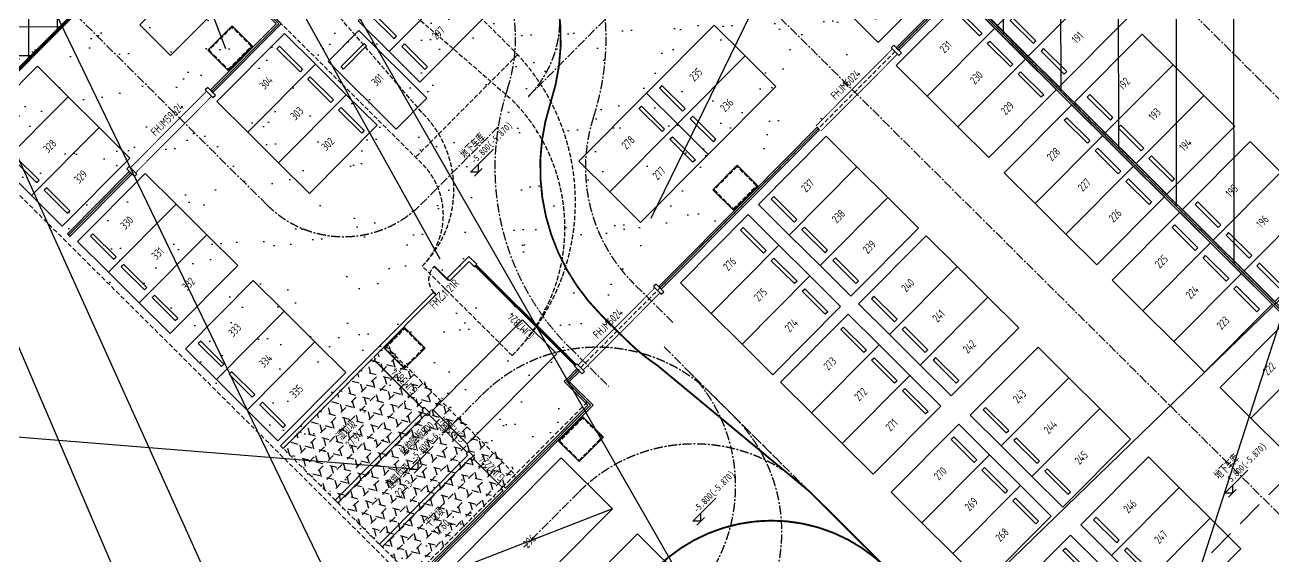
# Model space of a CAD drawing. Extents: x 517381295 to 519272522, y 3499086963 to 3500603577.
# Drawn here: x 518811486 to 518880380, y 3499920838 to 3499950155 of the extents above; entities that cross this region are included whole.
import ezdxf
from ezdxf.enums import TextEntityAlignment as Align

# ---------------------------------------------------------------- set-up
doc = ezdxf.new("R2010")
doc.units = 0
doc.header["$LTSCALE"] = 1000
doc.header["$MEASUREMENT"] = 0
for name, pattern in [('CENTERX2', [4, 2.5, -0.5, 0.5, -0.5]), ('DASH', [0.35, 0.25, -0.1]), ('DASHED', [0.75, 0.5, -0.25]), ('DOTE', [2.4200000000000004, 2, -0.2, 0.02, -0.2]), ('HIDDEN', [0.375, 0.25, -0.125])]:
    doc.linetypes.add(name, pattern=pattern)
doc.layers.get('0').update_dxf_attribs({"linetype": 'CONTINUOUS'})
for name, color, linetype in [('A-地下车道中线', 1, 'CONTINUOUS'), ('A_park 2', 251, 'CONTINUOUS'), ('AD-AREA-USNO', 13, 'CONTINUOUS'), ('AD-INDX', 43, 'CONTINUOUS'), ('AD-LEVL-HIGH', 61, 'CONTINUOUS'), ('AD-NAME-ROOM', 9, 'CONTINUOUS'), ('AD-NUMB', 205, 'CONTINUOUS'), ('AD-SIGN', 195, 'CONTINUOUS'), ('AE-ABOV', 154, 'HIDDEN'), ('AE-DOOR-INSD', 61, 'CONTINUOUS'), ('AE-ELEV-3', 252, 'CONTINUOUS'), ('AE-EQPM', 70, 'CONTINUOUS'), ('AE-FLOR', 151, 'CONTINUOUS'), ('AE-HOLE', 211, 'CONTINUOUS'), ('AE-WALL', 255, 'CONTINUOUS'), ('AE-WALL-HACH', 15, 'CONTINUOUS'), ('C-XREF-EXT', 7, 'CONTINUOUS'), ('天华车位编号', 7, 'CONTINUOUS'), ('防火卷帘', 33, 'CONTINUOUS')]:
    doc.layers.add(name, color=color, linetype=linetype)
doc.layers.add('修改圈注', color=2, linetype='CONTINUOUS', plot=False)
doc.styles.add('TH-STYLE1', font='STFANGSO.TTF', dxfattribs={"width": 0.699999988079071})
doc.styles.add('TH-STYLE3', font='tssdeng.shx', dxfattribs={"width": 0.699999988079071, "bigfont": 'tssdchn.shx'})
doc.linetypes.add('ZIGZAG', pattern='A,0.0001,-0.2,[131,ltypeshp.shx,S=0.2,R=0,X=-0.2,Y=0],-0.4,[131,ltypeshp.shx,S=0.2,R=180,X=0.2,Y=0],-0.2', length=0.8001)

# ---------------------------------------------------------------- blocks, each defined once
blk = doc.blocks.new('$DorLib2D$00000213')
at = {"color": 0, "linetype": 'DASH', "const_width": 0.02}
blk.add_lwpolyline([(0.5, 3.552713678800501e-15), (-0.5, 3.552713678800501e-15)], dxfattribs=at)
blk = doc.blocks.new('*U332')
blk.add_lwpolyline([(30, 30), (60, 30), (60.00000000000008, 1070), (30.00000000000007, 1070)], close=True)
for points in [[(30, 0), (30, 30), (0, 30), (0, -30), (60, -30), (60, 0), (30, 0)], [(1070, 0), (1070, 30), (1100, 30), (1100, -30), (1040, -30), (1040, 0), (1070, 0)]]:
    blk.add_lwpolyline(points)
at = {"linetype": 'HIDDEN'}
blk.add_arc((30, 30), 1040, 0, 90, dxfattribs=at)
blk = doc.blocks.new('fhfshgfdshdshhdshds')
at = {"layer": 'AE-WALL'}
for points in [[(108149.9999556541, 149999.9999995232), (108149.9999837875, 144900.0000035763), (115949.9999780655, 144900.0000076294), (115949.9999623299, 144700.0000195503), (108149.9999828339, 144700.0000033379), (108149.9999437332, 144700.0000054836), (108149.9999389648, 122100.0000452995), (99749.9999666214, 122100.000017643), (99749.99996852875, 118200.0000729561), (94399.83396530151, 118200.0000786781), (94399.83396434784, 118400.0000748634), (99549.99996471405, 118400.0000491142), (99549.99994659424, 151600.0000009537)], [(95149.99999713898, 101800.0000133514), (90199.99999332428, 101800.0000038147), (83199.99995422363, 101800.0000324249), (83199.99994850159, 101600.000041008), (90100.0000076294, 101600.0000042915), (90099.99993896484, 101475.000058651), (90299.99992847443, 101475.0000653267), (90300.00000476837, 101600.0000033379), (95149.99999713898, 101600.0000095367)], [(95149.99999713898, 101600.0000076294), (95149.99999713898, 101800.0000133514)], [(96249.99999761581, 101600.0000107288), (96249.99999713898, 101800.0000152588)], [(96249.99999761581, 101600.0000107288), (97749.99999046326, 101600.0000166893), (97749.99997520447, 101200.0000395775), (97949.99996852875, 101200.0000472069), (97949.99998188019, 101800.0000185966), (96249.99999713898, 101800.0000152588)]]:
    blk.add_lwpolyline(points, dxfattribs=at)
for points in [[(88049.83397769928, 118000.0000743866), (88049.83399295807, 118600.0000486374), (88249.83395433426, 118600.0001063347), (88249.83400344849, 118000.0000493526)], [(94399.83404827118, 118000.0000817776), (94399.83400821686, 118600.0000767708), (94199.83407497406, 118600.0001134872), (94199.83400583267, 118000.0000777245)], [(88049.83399534225, 118200.0000612736), (88049.83399581909, 118400.0000600815), (83199.99993610382, 118400.0000796318), (83199.99994182587, 118200.0000743866)], [(83199.99992656708, 97350.00004506111), (90099.99998092651, 97350.00002169609), (90099.99999141693, 97225.00002002716), (90299.99999952316, 97225.00000524521), (90299.99998474121, 97450.00002026558), (90299.99996709824, 97675.00004005432), (90099.99998044968, 97675.00000476837), (90099.99997138977, 97550.00002193451), (83199.99990415573, 97550.00004172325)], [(90099.99996471405, 93725.00003767014), (90299.99998140335, 93725.00002813339), (90299.99994754791, 94000.00005817413), (90299.99998188019, 94225.00002145767), (90099.99997520447, 94225.00002479553), (90099.99996185303, 94100.00004601479), (83199.99994945526, 94100.00000810623), (83199.99990940094, 93900.00004935265), (90099.99994850159, 93900.00006055832)], [(96749.99999523163, 91350.00000095367), (90299.99998092651, 91350.00003147125), (90299.99996852875, 91525.00003910065), (90099.99998569489, 91525.00003242493), (90099.9999332428, 91350.00007009506), (83199.99996805191, 91350.00000715256), (83199.9999704361, 91150.00000286102), (90199.9999756813, 91150.00004386902), (96950.00000810623, 91150.0000269413), (96949.99997234344, 93000.00002241135), (97750.00000524521, 93000.00000429153), (97749.99998760223, 93200.00000286102), (97750.00000286102, 93200.0000038147), (96949.99997901917, 93200.00001955032), (96949.9999704361, 93200.00000047684), (96749.99996709824, 93200.00000572205), (96749.99998378754, 93100.0000257492)], [(97950.00001144409, 92800.0000038147), (97949.99998760223, 93400.00001907349), (97749.99998760223, 93400.0000038147), (97749.99998426437, 92800.00001192093)], [(104150.0000095367, 92800.0000064373), (104149.9999885559, 93400.00001502037), (103950.0000052452, 93400.00000691414), (103950.000005722, 92800.00000524521)], [(111049.9999799728, 93000.00000572205), (111049.9999799728, 93000.00000572205), (116549.9999475479, 93000.00000143051), (116549.9999256134, 93199.99999952316), (111249.9999809265, 93200.00000953674), (111249.9999856949, 93200.00001621246), (104149.9999876022, 93200.00001430511), (104149.9999828339, 93000.00001883507)], [(122749.9999585152, 92800.00000429153), (122749.9999580383, 93400.00000309944), (122549.9999408722, 93400.00001740456), (122549.999961853, 92800.00000286102)], [(132549.9999752045, 51200.01354169846), (127849.999997139, 51200.01349496841), (127549.9999771118, 51200.01349782944), (127550.0000095367, 93200.00000166893), (122749.9999680519, 93200.00000238419), (122749.999961853, 93000.00000476837), (127350.0000061989, 93000.00000405312), (127349.9999818802, 51000.01350450516), (127749.9999713898, 51000.01350736618), (127750.0000162125, 45800.00001239777), (132750.0000171661, 45800.00001525879), (132750.0000081062, 49100.0000128746), (132550.0000143051, 49100.00001335144), (132549.9999818802, 46000.00003099442), (127950.0000200272, 46000.00001335144), (127950.0000119209, 51000.01348638535), (132550.0000190735, 51000.01347923279), (132550.0000143051, 50900.00001764297), (132750.0000252724, 50900.00001311302), (132749.9999084473, 51600.01351237297), (132549.9999761581, 51600.01351118088), (132549.9999799728, 51200.01353693008)]]:
    blk.add_lwpolyline(points, close=True, dxfattribs=at)
at = {"layer": 'AE-WALL-HACH', "linetype": 'ZIGZAG', "ltscale": 0.5}
for points in [[(94399.83396625519, 118300.0000743866), (99649.9999742508, 118300.0000700951), (99649.99994373322, 122200.0000290871), (108049.9999608994, 122200.0000236034), (108049.9999465942, 144800.0000054836), (115949.9999780655, 144800.0000088215)], [(88049.83398914337, 118300.000061512), (83200.00048494339, 118300.0000734329)], [(97750.00000953674, 93100.00000333786), (96849.999958992, 93100.00003004074), (96850.00016784668, 91250.00003123283), (83199.99996089935, 91250.00000429153)], [(116549.9999456406, 93100.00000190735), (104149.9999666214, 93100.0001385212)], [(132549.9999752045, 51100.01354312897), (127449.9999780655, 51100.01349878311), (127450.0000076294, 93100.0000026226), (122749.9999551773, 93100.00001478195)]]:
    blk.add_lwpolyline(points, dxfattribs=at)
at = {"layer": '防火卷帘', "linetype": 'DASH', "const_width": 49.99999999999997}
for points in [[(94199.83401584625, 118503.2927184105), (88249.83401632309, 118503.2927174568)], [(94199.83401489258, 118103.2927184105), (88249.8339805603, 118103.2927324772)], [(103949.999976635, 93303.29269504547), (97949.99996852875, 93303.29270219803)], [(122549.99995327, 93303.29268789291), (116549.9999542236, 93303.29268622398)], [(103949.9999904633, 92903.29268026352), (97949.99995613098, 92903.29271411896)], [(122549.9999494553, 92903.29268598557), (116549.9998722076, 92903.2927441597)]]:
    blk.add_lwpolyline(points, dxfattribs=at)
at = {"layer": 'AE-DOOR-INSD', "extrusion": (0, 0, -1), "zscale": -1, "rotation": 359.9999998270035}
blk.add_blockref('*U332', (-96249.99999523163, 101700.0000023842), dxfattribs=at)
at = {"layer": 'AE-DOOR-INSD', "rotation": 90}
for p, xscale, yscale, zscale in [((90200.00002622604, 99575.00002169609), -3800, 3000, -3000), ((97849.99991893768, 97300.00004196167), -7800, 7800, -7800), ((90199.99997091293, 95725.00003480911), -3000, 3000, -3000), ((90199.99996089935, 92625.00005078316), -2200, 3000, -3000)]:
    blk.add_blockref('$DorLib2D$00000213', p, dxfattribs=dict(at, xscale=xscale, yscale=yscale, zscale=zscale))
at = {"layer": 'AD-NUMB', "style": 'TH-STYLE3', "width": 0.699999988079071}
for s, height, rotation, p in [('FHJM59a24', 450, 1.366037834002524e-05, (90441.960896492, 118726.4527587891)), ('FM乙1121R', 449.9999999999999, 4.098113502006952e-05, (94519.56349468231, 101080.0058965683)), ('GJM3824', 450, 90, (90765.75723409653, 98583.85081529617)), ('GJM7824', 450, 90, (97462.99370479584, 96173.50327181816)), ('GJM3024', 450, 90, (90765.7572350502, 94840.52761173248)), ('FHJM6024', 450, 1.366037834002524e-05, (99727.42580509186, 93526.4527080059)), ('FHJM6024', 450, 1.366037834002524e-05, (118327.4257693291, 93526.45269441605)), ('GJM2224', 450, 90, (90765.7572350502, 91792.5773305893))]:
    blk.add_text(s, height=height, rotation=rotation, dxfattribs=at).set_placement(p)
blk = doc.blocks.new('efafefsf')
at = {"layer": 'A-地下车道中线', "color": 253, "linetype": 'CENTERX2', "ltscale": 0.2}
for p, q in [((-2233757.56095171, -1295214.737351894), (-2258910.24652338, -1295214.737344742)), ((-2246062.262256622, -1301214.737345457), (-2246062.262251854, -1369738.558371544))]:
    blk.add_line(p, q, dxfattribs=at)
for points in [[(-2261298.502570629, -1295214.737349272), (-2267357.726948261, -1295214.737351656, -0.414213562370548), (-2273357.72695303, -1289214.737346172), (-2273357.726950645, -1251144.702667713, -0.3964668576449626), (-2267723.313703537, -1245155.850834131)], [(-2254507.560956001, -1276788.151888371), (-2254507.560959816, -1286064.771960735, -0.2832368967883569), (-2259457.560957432, -1294102.028960705, 0.2832368967883538), (-2267157.560967445, -1306604.428725243), (-2267157.56096077, -1309664.702759027)], [(-2262157.56096077, -1309664.702759266), (-2262157.560960293, -1306604.428731441, -0.2832368967883538), (-2257207.560965061, -1298567.171730757, 0.2832368967883569), (-2249507.560958385, -1286064.771961451), (-2249507.560958385, -1276788.151885033)], [(-2252007.560955524, -1286064.771963596, -0.2832368967883617), (-2258332.560957909, -1296334.600348473, 0.2832368967883516), (-2264657.560966969, -1306604.428725958), (-2264657.560960293, -1308134.565745354)], [(-2263457.561008453, -1319441.602032185), (-2263457.561006546, -1314014.702739, 0.4142135623703673), (-2272457.5610075, -1305014.702737093), (-2275558.847475052, -1305014.702737808)], [(-2263457.561013699, -1321587.803398848), (-2264440.26094389, -1310766.59803772, -0.04871530259805653), (-2264657.560960293, -1308541.585433483), (-2264657.560966969, -1306604.428725958)], [(-2263457.561017513, -1310274.065363407), (-2263457.561014175, -1315700.96466136, -0.4142135623703673), (-2272457.561013222, -1324700.964661121), (-2276751.128900528, -1324700.964663029)], [(-2263457.561016083, -1312101.081176281, -0.4142097704690602), (-2272457.561013222, -1321100.964661121), (-2276751.128901005, -1321100.964660883)], [(-2263457.561016083, -1327014.702691793), (-2263457.561013222, -1321587.803399324, 0.4142135623703673), (-2272457.561012745, -1312587.803397894), (-2276751.128900528, -1312587.803396702)], [(-2262344.271962643, -1369738.509931564), (-2263402.954871655, -1349633.07803607, -0.03376719073749926), (-2263457.560984612, -1348825.43235445), (-2263457.561014175, -1314014.362975121)], [(-2263457.561016083, -1333014.702692986), (-2263457.561012268, -1327587.803398371, 0.4142135623703673), (-2272457.561014652, -1318587.803396702), (-2276751.128900051, -1318587.803395271)]]:
    blk.add_lwpolyline(points, format="xyb", dxfattribs=at)
at = {"layer": 'A-地下车道中线', "color": 2, "linetype": 'DOTE', "const_width": 99.99999999999999}
blk.add_lwpolyline([(-2263457.56099081, -1341414.702757835), (-2263457.561014175, -1321587.803397655), (-2264440.260944366, -1310766.598037481, -0.04871530259805653), (-2264657.5609622, -1308541.585432768), (-2264657.560965538, -1306604.428726673, -0.2832368967883516), (-2258332.560958862, -1296334.600347996, 0.2832368967883617), (-2252007.560955524, -1286064.771963358), (-2252007.560956001, -1262488.615579128)], format="xyb", dxfattribs=at)
at = {"layer": 'A-地下车道中线', "color": 253, "linetype": 'CENTERX2', "ltscale": 0.2}
blk.add_lwpolyline([(-2229814.882512093, -1301214.665693283), (-2229814.882516384, -1369739.438339949)], dxfattribs=at)
blk.add_arc((-2258948.24399662, -1289214.960903883), 6000, 270, 0, dxfattribs=at)
at = {"layer": 'AD-SIGN', "color": 2, "linetype": 'DOTE', "const_width": 99.99999999999999}
blk.add_lwpolyline([(-2263457.561012268, -1327587.803398609, 0.4142135623703673), (-2272457.561014175, -1318587.803396225), (-2276751.128899574, -1318587.803395748)], format="xyb", dxfattribs=at)
blk = doc.blocks.new('集水坑1500x1500x1500（h）')
at = {"layer": 'AE-FLOR'}
blk.add_lwpolyline([(-49.99999952316284, 1550.000000238419), (1550, 1550.000000238419), (1550, -50.00000023841858), (-50.00000047683716, -50.00000047683716)], close=True, dxfattribs=at)
at = {"layer": 'AE-FLOR', "linetype": 'DASH'}
blk.add_lwpolyline([(4.76837158203125e-07, 1500), (1500, 1499.999999761581), (1500, 0), (0, 0)], close=True, dxfattribs=at)
blk = doc.blocks.new('1800X1500X1200')
at = {"layer": 'AE-FLOR'}
blk.add_lwpolyline([(-50.00000047683716, 1849.999999761581), (1550.000000476837, 1850.000000476837), (1550, -50.00000047683716), (-50, -50.00000047683716)], close=True, dxfattribs=at)
at = {"layer": 'AE-FLOR', "linetype": 'DASH'}
blk.add_lwpolyline([(-4.76837158203125e-07, 1799.999999761581), (1500, 1800), (1500, -2.384185791015625e-07), (0, 0)], close=True, dxfattribs=at)
blk = doc.blocks.new('JSK')
at = {"layer": 'C-XREF-EXT', "xscale": -0.9999999999999999, "rotation": 269.999999871182}
for p in [(95899.99999427795, 118500.0000488758), (110099.999997139, 93300.00001120567), (94249.99999475479, 89550.00000023842)]:
    blk.add_blockref('1800X1500X1200', p, dxfattribs=at)
at = {"layer": 'C-XREF-EXT', "rotation": 359.9999999998357}
blk.add_blockref('集水坑1500x1500x1500（h）', (91099.9999666214, 100000.000033617), dxfattribs=at)
blk = doc.blocks.new('商业区')
at = {"layer": 'AE-ABOV'}
h = blk.add_hatch(dxfattribs=at)
h.set_pattern_fill('砂灰土', color=8, scale=999.9999999999991, angle=-45.15729226636613)
h.set_pattern_definition([(37.50000000000001, (-1228937.850165844, 2875940.713079214), (-125.9867162192149, 3853.64753802632), [0, -3040, 0, -3400, 0, -3250]), (7.499999999999993, (-1228937.850165844, 2875940.713079214), (3539.553410535453, 5644.292130459482), [0, -1640, 0, -2740, 0, -1050]), (327.5, (-1231397.850165844, 2875940.713079453), (6228.283723502995, 11.3181070739297), [0, -1000.000000000001, 0, -3600.000000000003, 0, -4700]), (317.5, (-1231397.850165844, 2875940.713079453), (6012.253209144588, 1755.351129868498), [0, -499.9999999999999, 0, -2360, 0, -2700])])
h.paths.add_polyline_path([(-1112637.850186825, 2985290.713082314), (-1105337.850149632, 2985290.713079453), (-1105337.850151539, 2977440.713060379), (-1101487.850166321, 2977440.713059902), (-1101487.850167751, 2969040.713083267), (-1132087.850167751, 2969040.71308136), (-1132087.850166798, 2967440.713080883), (-1146087.850170135, 2967440.713079691), (-1146087.850170612, 3006190.71308136), (-1172737.850167751, 3006190.713081598), (-1172737.850167751, 3021440.713084698), (-1179737.850144863, 3021440.713085413), (-1179737.850144863, 3023440.71308589), (-1172737.850166798, 3023440.713085175), (-1172737.850166798, 3043790.713080883), (-1112637.850187778, 3043790.713078022)])
h = blk.add_hatch(dxfattribs=at)
h.set_pattern_fill('ANSI31', color=8, scale=1999.999999999998, angle=-45.15729226636613)
h.set_pattern_definition([(44.99999999983574, (-1228937.850166321, 2875940.713079453), (-2245.064030260851, 2245.064030273724), [])])
h.paths.add_polyline_path([(-1112637.850187778, 2985290.71308136), (-1112637.850187778, 2994240.713062286), (-1101237.850169182, 2994240.713056564), (-1101237.850165844, 3002640.713089466), (-1067537.842992306, 3002640.713071823), (-1067537.857338428, 2985540.713083267), (-1067537.025004864, 2985540.713083744), (-1067537.850166798, 2918640.713081121), (-1084237.850162029, 2918640.713070869), (-1084237.850162506, 2927040.712744713), (-1087787.817059517, 2927040.712741852), (-1087787.850165367, 2935440.713060856), (-1101487.850166798, 2935440.713061094), (-1101487.850166321, 2977440.713059902), (-1105337.850151539, 2977440.713060379), (-1105337.850149632, 2985290.713079453)])
at = {"layer": 'AE-ABOV', "color": 8}
blk.add_lwpolyline([(-1112637.850186825, 2985290.713082314), (-1105337.850149632, 2985290.713079453), (-1105337.850151539, 2977440.713060379), (-1101487.850166321, 2977440.713059902), (-1101487.850167751, 2969040.713083267), (-1132087.850167751, 2969040.71308136), (-1132087.850166798, 2967440.713080883), (-1146087.850170135, 2967440.713079691), (-1146087.850170612, 3006190.71308136), (-1172737.850167751, 3006190.713081598), (-1172737.850167751, 3021440.713084698), (-1179737.850144863, 3021440.713085413), (-1179737.850144863, 3023440.71308589), (-1172737.850166798, 3023440.713085175), (-1172737.850166798, 3043790.713080883), (-1112637.850187778, 3043790.713078022)], close=True, dxfattribs=at)
blk.add_lwpolyline([(-1112637.850187778, 2985290.71308136), (-1112637.850187778, 2994240.713062286), (-1101237.850169182, 2994240.713056564), (-1101237.850165844, 3002640.713089466), (-1067537.842992306, 3002640.713071823), (-1067537.857338428, 2985540.713083267), (-1067537.025004864, 2985540.713083744), (-1067537.850166798, 2918640.713081121), (-1084237.850162029, 2918640.713070869), (-1084237.850162506, 2927040.712744713), (-1087787.817059517, 2927040.712741852), (-1087787.850165367, 2935440.713060856), (-1101487.850166798, 2935440.713061094), (-1101487.850166321, 2977440.713059902), (-1105337.850151539, 2977440.713060379), (-1105337.850149632, 2985290.713079453), (-1112637.850170135, 2985290.713080168)], dxfattribs=at)
blk = doc.blocks.new('*U268')
for p, q in [((-200, 200), (200, 200)), ((0, 0), (-200, 200)), ((-200, 0), (200, 0)), ((200, 200), (0, 0)), ((200, 200), (1000, 200))]:
    blk.add_line(p, q)
at = {"style": 'TH-STYLE1', "width": 0.7}
blk.add_attdef('标高', (280.0674475692795, 333.9894894305617), '', height=250, dxfattribs=at)
blk = doc.blocks.new('gfdgdgfdggggfd')
at = {"layer": 'AD-LEVL-HIGH'}
ref = blk.add_blockref('*U268', (-1127333.770215034, 2980648.850066662), dxfattribs=dict(at, xscale=1.500000000000002, yscale=1.500000000000002, zscale=1.500000000000002, rotation=5.623632054010739e-06))
ref.add_attrib('标高', '-5.800(-5.870)', (-1127162.236172199, 2981098.850053549), dxfattribs={"layer": '0', "height": 374.9999999999949, "rotation": 1.366037834002524e-05, "style": 'TH-STYLE1', "width": 0.7000000000000005})
ref = blk.add_blockref('*U268', (-1141313.157865047, 2971448.389942169), dxfattribs=dict(at, xscale=1.500000000000002, yscale=1.500000000000002, zscale=1.500000000000002, rotation=5.623632054010739e-06))
ref.add_attrib('标高', '-5.800(-6.300)', (-1141141.623818874, 2971898.389923573), dxfattribs={"layer": '0', "height": 374.9999999999949, "rotation": 1.366037834002524e-05, "style": 'TH-STYLE1', "width": 0.7000000000000005})
ref = blk.add_blockref('*U268', (-1132337.25125742, 2958364.151945114), dxfattribs=dict(at, xscale=1.500000000000002, yscale=1.500000000000002, zscale=1.500000000000002, rotation=5.623632054010739e-06))
ref.add_attrib('标高', '-5.800(-5.870)', (-1132165.717196465, 2958814.151913166), dxfattribs={"layer": '0', "height": 374.9999999999949, "rotation": 1.366037834002524e-05, "style": 'TH-STYLE1', "width": 0.7000000000000005})
ref = blk.add_blockref('*U268', (-1110543.264472961, 2938641.886753798), dxfattribs=dict(at, xscale=1.500000000000002, yscale=1.500000000000002, zscale=1.500000000000002, rotation=5.623632054010739e-06))
ref.add_attrib('标高', '-5.800(-5.870)', (-1110371.730425835, 2939091.886734962), dxfattribs={"layer": '0', "height": 374.9999999999949, "rotation": 1.366037834002524e-05, "style": 'TH-STYLE1', "width": 0.7000000000000005})
at = {"layer": 'AD-AREA-USNO', "char_height": 450, "attachment_point": 1, "rotation": 5.709137000437871e-09, "style": 'TH-STYLE3'}
for s, insert in [('27.94', (-1143159.512517929, 2975323.976222754)), ('22.43', (-1143159.512465477, 2971485.072907448)), ('17.60', (-1143159.512453556, 2968497.391222954))]:
    blk.add_mtext(s, dxfattribs=dict(at, insert=insert))
at = {"layer": 'AD-NAME-ROOM', "style": 'TH-STYLE3', "width": 0.699999988079071}
for s, p in [('地下车库', (-1127333.770214081, 2981648.8500669)), ('湿垃圾', (-1143159.512505531, 2975523.976212025)), ('结构降板500', (-1141313.157864094, 2972448.389943123)), ('建筑垃圾', (-1143159.512464523, 2971685.072907209)), ('干垃圾', (-1143159.512456894, 2968697.391227007)), ('地下车库', (-1110543.264472008, 2939641.886752844))]:
    blk.add_text(s, height=449.9999999999997, rotation=1.366037834002524e-05, dxfattribs=at).set_placement(p)
blk = doc.blocks.new('parking lot')
at = {"layer": 'AE-EQPM'}
for p, q in [((-900, 4400.000000476837), (-900, 4600)), ((-900, 4600), (900, 4600)), ((900, 4400.000000238419), (-900, 4400.000000476837)), ((900, 4600), (900, 4400.000000238419))]:
    blk.add_line(p, q, dxfattribs=at)
blk.add_lwpolyline([(-1200, 2.384185791015625e-07), (-1200, 5300), (1200, 5300), (1200, 0)], close=True, dxfattribs=at)
blk = doc.blocks.new('6574567')
at = {"layer": 'AE-EQPM'}
blk.add_line((-1355340, -442033.4424176216), (-1359340.000000954, -451033.442419529), dxfattribs=at)
blk.add_lwpolyline([(-1355340, -442033.4424176216), (-1355340.000000477, -451033.442419529), (-1359340.000000954, -451033.442419529), (-1359340.000000238, -442033.4424180984)], close=True, dxfattribs=at)
blk = doc.blocks.new('gfhgfhggjj')
at = {"layer": 'A_park 2', "rotation": 270}
for p in [(644484.3950295448, -1006039.788980722), (644484.3950300217, -1011989.789234161)]:
    blk.add_blockref('6574567', p, dxfattribs=at)
at = {"layer": 'AE-ELEV-3', "xscale": -1, "rotation": 90}
for p in [(197400.9526104927, 387850.2110471725), (197400.9526104927, 385450.211045742), (197400.9526100159, 383050.2110438347), (197400.9526071548, 379450.2110459805), (197400.9526028633, 377050.2110476494), (216950.9526219368, 377050.211025238), (197400.9526052475, 374650.211045742), (216950.9526238441, 374650.2110219002), (197400.952606678, 371050.2110466957), (197400.952606678, 368650.2110462189), (197400.9526071548, 366250.2110462189), (225350.9526357651, 362950.2110242844), (225350.9526391029, 360550.2110233307), (225350.9526352882, 354250.2110219002), (241650.9526181221, 354250.2110204697), (225350.9526362419, 351850.2110233307), (241650.9526143074, 351850.211025238), (225350.9526367188, 349450.2110233307), (241650.9526162148, 349450.2110204697), (225350.9526171684, 346450.2083091736), (241650.9526805878, 345850.2110233307), (225350.9526171684, 344050.2083144188), (241650.9526786804, 343450.2110233307), (225350.9526157379, 341650.2083125114), (241650.9526786804, 341050.2110240459), (225350.9526166916, 337750.2110214233), (241650.9526176453, 337450.2110233307), (225350.9526166916, 335350.2110209465), (241650.9526176453, 335050.2110228539), (225350.9526157379, 332950.2110204697), (241650.9526181221, 332650.2110228539), (225350.9526171684, 329150.2110209465), (225350.9526195526, 326750.2110192776), (225350.9526171684, 324350.2110209465)]:
    blk.add_blockref('parking lot', p, dxfattribs=at)
at = {"layer": 'AE-ELEV-3', "rotation": 270}
for p in [(203000.9526109695, 385450.2110261917), (203000.952609539, 379450.2110242844), (203000.9526104927, 377050.2110235691), (203000.9526104927, 374650.2110240459), (214750.9526410103, 362950.2110226154), (214750.9526386261, 360550.2110228539), (231050.9526181221, 358250.2110238075), (213950.9526352882, 354250.211022377), (230850.9526772499, 354250.2110228539), (213950.9526357651, 351850.2110230923), (230850.9526762962, 351850.2110202312), (213950.9526357651, 349450.211022377), (230850.9526748657, 349450.2110271454), (213950.9526166916, 346450.208313942), (230850.9526786804, 345850.2110238075), (213950.9526162148, 344050.208313942), (230850.9526782036, 343450.2110238075), (213950.9526166916, 341650.2083129883), (230850.9526772499, 341050.211022377), (213950.9526147842, 337850.2110202312), (230850.9526171684, 337450.2110242844), (213950.9526152611, 335450.211022377), (230850.9526138306, 335050.2110259533), (213950.9526152611, 333050.2110207081), (230850.9526176453, 332650.2110238075), (213950.9526171684, 329150.211019516), (230850.9526157379, 329050.2110238075), (230850.9526152611, 326650.2110233307)]:
    blk.add_blockref('parking lot', p, dxfattribs=at)
at = {"layer": 'AE-ELEV-3'}
blk.add_blockref('parking lot', (210100.9526133537, 372550.2110238075), dxfattribs=at)
at = {"layer": '天华车位编号', "color": 8, "style": 'TH-STYLE3', "width": 0.699999988079071}
for s, p in [('328', (194750.9526104927, 385450.2110452652)), ('329', (194750.9526104927, 383050.2110438347)), ('330', (194750.9526057243, 379450.2110447884)), ('304', (205650.952609539, 379450.2110238075)), ('331', (194750.9526019096, 377050.2110459805)), ('303', (205650.9526104927, 377050.2110214233)), ('332', (194750.9526057243, 374650.2110447884)), ('302', (205650.9526109695, 374650.2110242844)), ('301', (210100.9526133537, 375200.2110230923)), ('297', (214300.9526238441, 374650.2110221386)), ('333', (194750.9526062012, 371050.2110464573)), ('334', (194750.9526071548, 368650.2110462189)), ('335', (194750.952606678, 366250.2110459805)), ('278', (217400.9526405334, 362950.211022377)), ('235', (222700.9526371956, 362950.211022377)), ('277', (217400.9526381493, 360550.2110235691)), ('236', (222700.9526391029, 360550.2110228539)), ('276', (216600.9526362419, 354250.2110219002)), ('237', (222700.9526352882, 354250.2110211849)), ('231', (233500.9526772499, 354250.2110226154)), ('275', (216600.9526352882, 351850.211022377)), ('238', (222700.9526362419, 351850.2110228539)), ('230', (233500.9526772499, 351850.2110221386)), ('296', (197950.9526133537, 351300.2110176086)), ('274', (216600.9526362419, 349450.2110226154)), ('239', (222700.9526371956, 349450.2110221386)), ('229', (233500.9526748657, 349450.2110276222)), ('191', (239000.9526166916, 349450.2110204697)), ('273', (216600.9526162148, 346450.2083132267)), ('240', (222700.9526171684, 346450.2083086967)), ('228', (233500.9526782036, 345850.2110235691)), ('192', (239000.9526801109, 345850.2110228539)), ('272', (216600.9526171684, 344050.2083127499)), ('241', (222700.9526166916, 344050.2083141804)), ('227', (233500.9526782036, 343450.2110240459)), ('193', (239000.9526777267, 343450.2110230923)), ('271', (216600.9526171684, 341650.2083129883)), ('242', (222700.9526162148, 341650.2083125114)), ('226', (233500.9526767731, 341050.2110221386)), ('194', (239000.9526777267, 341050.2110235691)), ('270', (216600.9526152611, 337850.2110204697)), ('243', (222700.9526166916, 337750.2110209465)), ('225', (233500.9526171684, 337450.2110247612)), ('195', (239000.9526171684, 337450.2110233307)), ('269', (216600.9526143074, 335450.2110216618)), ('244', (222700.9526171684, 335350.2110207081)), ('224', (233500.9526157379, 335050.2110240459)), ('196', (239000.9526162148, 335050.2110219002)), ('268', (216600.9526147842, 333050.2110209465)), ('245', (222700.9526162148, 332950.2110202312)), ('223', (233500.9526176453, 332650.2110235691)), ('246', (222700.9526171684, 329150.2110204697)), ('222', (233500.9526152611, 329050.2110240459)), ('247', (222700.9526181221, 326750.2110199928))]:
    blk.add_text(s, height=450, rotation=8.196227004009711e-05, dxfattribs=at).set_placement(p, align=Align.MIDDLE_CENTER)
blk = doc.blocks.new('ffdgdhgfdagfdahgshdg')
at = {"layer": 'AE-ABOV'}
h = blk.add_hatch(dxfattribs=at)
h.set_pattern_fill('STARS', color=8, scale=500, angle=-45.15729226620186)
h.set_pattern_definition([(3.180554681463517e-15, (0, 0), (-5.684341886080801e-14, 687.4074999999998), [396.8749999999999, -396.8749999999999]), (59.99999999999999, (0, 0), (-595.3123577519515, 343.70375), [396.875, -396.875]), (120, (198.4374990463257, 343.7037501335144), (-595.3123577519514, -343.7037499999998), [396.875, -396.875])])
h.paths.add_polyline_path([(91199.99997663498, 91500.0000038147), (83199.99996948242, 91500.00000095367), (83199.99996852875, 101600.00004673), (91199.99997854233, 101600.0000462532)])
at = {"layer": 'AE-ABOV', "color": 8}
blk.add_lwpolyline([(91199.99997663498, 91500.0000038147), (83199.99996948242, 91500.00000095367), (83199.99996852875, 101600.00004673), (91199.99997854233, 101600.0000462532)], close=True, dxfattribs=at)

msp = doc.modelspace()

# ---------------------------------------------------------------- hatches: boundary and pattern name
at = {"layer": 'AE-ABOV'}
h = msp.add_hatch(dxfattribs=at)
h.set_pattern_fill('ANSI37', color=8, scale=1000)
h.set_pattern_definition([(90.15729226620184, (518839106.9009579, 3499796143.690383), (-1587.494017910037, -4.35810736972121), []), (180.1572922662018, (518839106.9009579, 3499796143.690383), (4.35810736972121, -1587.494017910037), [])])
h.paths.add_polyline_path([(518815908.7560462, 3499952492.614507), (518792262.0948774, 3499976009.797959), (518792896.7415434, 3499976647.938777), (518785102.2962258, 3499984399.705363), (518720271.4735244, 3499919211.945921), (518751712.5799571, 3499887942.995829)])

# ---------------------------------------------------------------- linework, layer by layer
at = {"layer": 'AD-INDX', "linetype": 'DASHED', "ltscale": 3}
msp.add_line((518914523.5731389, 3499958775.39372), (518790600.7238483, 3499834170.266816), dxfattribs=at)
at = {"layer": 'AE-ABOV', "color": 8}
msp.add_lwpolyline([(518815908.7560462, 3499952492.614507), (518792262.0948774, 3499976009.797959), (518792896.7415434, 3499976647.938777), (518785102.2962258, 3499984399.705363), (518720271.4735244, 3499919211.945921), (518751712.5799571, 3499887942.995829)], close=True, dxfattribs=at)
at = {"layer": 'AE-EQPM', "color": 8}
msp.add_lwpolyline([(518838958.6135132, 3499933870.52562), (518834022.4730627, 3499928907.208438), (518835901.4431384, 3499927038.526697), (518840837.5835889, 3499932001.843879)], close=True, dxfattribs=at)
at = {"layer": 'AE-HOLE', "color": 8, "linetype": 'DASH'}
for points in [[(518833417.3222508, 3499936842.850631, 0.4142135623747115), (518833401.7926897, 3499942499.683564), (518813322.3846651, 3499962469.146432), (518818963.6880373, 3499968141.508925), (518838334.0507503, 3499948877.20898, -0.4142135623648655), (518838380.6394328, 3499931906.71018), (518833417.3222502, 3499936842.850631)], [(518838341.8140562, 3499946048.791011, -0.4142135619737604), (518838380.6379492, 3499931906.708688)], [(518833394.0265826, 3499945328.098687, -0.4142135620132379), (518833417.3209188, 3499936842.849292)]]:
    msp.add_lwpolyline(points, format="xyb", dxfattribs=at)
for points in [[(518833394.0265826, 3499945328.098686), (518816143.0363508, 3499965305.327678)], [(518816143.0363508, 3499965305.327678), (518838341.8140554, 3499946048.791011)], [(518838688.5733804, 3499948524.627494), (518833047.2700077, 3499942852.265)]]:
    msp.add_lwpolyline(points, dxfattribs=at)
at = {"layer": 'C-XREF-EXT', "color": 5}
msp.add_lwpolyline([(518806523.9907874, 3499943056.179884, 200, 200, 0), (518815908.7560291, 3499952492.614492, 200, 200, 0), (518797828.10058, 3499970474.26902, 200, 200, 0), (518792967.6460286, 3499976577.422439, 200, 200, 0), (518787366.0955492, 3499982148.116444, 0, 0, 0), (518724359.8810533, 3499918795.010891, 0, 0, 0), (518740242.4960356, 3499902999.361452, 0, 0, 0), (518741723.3381701, 3499904488.356606, 0, 0, 0), (518752500.8269104, 3499893769.880199, 0, 0, 0), (518805176.4971433, 3499946735.564985, 0, 0, 0), (518813649.5885882, 3499938308.868107, 0, 0, 0), (518825531.5838197, 3499950256.281615, 0, 0, 0), (518822837.2116629, 3499952935.900681, 0, 0, 0), (518828722.3284856, 3499958796.33219, 0, 0, 0), (518812669.3614728, 3499974761.400895, 0, 0, 0), (518818377.4595299, 3499980500.925824, 0, 0, 0), (518818377.4595296, 3499980500.925823, 0, 0, 0), (518817880.3513766, 3499981277.381444, 0, 0, 0), (518802104.0931561, 3499996967.256515, 0, 0, 0), (518787366.0955488, 3499982148.116443, 0, 0, 0)], format="xyseb", dxfattribs=at)
at = {"layer": '修改圈注'}
for points in [[(518846051.584455, 3499939496.893118), (518954991.2354855, 3500162867.318648)], [(518874167.5601976, 3499913399.289847), (518954991.235487, 3500162867.318649)]]:
    msp.add_lwpolyline(points, dxfattribs=at)
at = {"layer": '修改圈注', "color": 5}
for points in [[(518851445.133352, 3499913075.712154), (518725147.3236822, 3500133265.939648)], [(518838724.4317925, 3499867930.506083), (518725147.3236822, 3500133265.939648)], [(518834407.3517606, 3499937234.53889), (518725147.3236822, 3500133265.939648)], [(518836685.4125362, 3499886162.681814), (518725147.3236821, 3500133265.939647)], [(518840795.8627793, 3499893593.925325), (518725147.3236874, 3500133265.939636)], [(518833177.3144565, 3499925622.04012), (518608364.8299012, 3499943757.171091)]]:
    msp.add_lwpolyline(points, dxfattribs=at)
at = {"layer": '修改圈注', "color": 2}
for points in [[(518822579.9116997, 3499948831.154784), (518774340.0829116, 3500074870.754069)], [(518850460.2348645, 3499905653.619997), (518982831.9478164, 3500033950.246428)]]:
    msp.add_lwpolyline(points, dxfattribs=at)

# ---------------------------------------------------------------- block references
at = {"rotation": 45.15729226620189}
for name, p in [('gfdgdgfdggggfd', (521744880.585254, 3498639509.556222)), ('efafefsf', (519513827.8631617, 3502461233.388751))]:
    msp.add_blockref(name, p, dxfattribs=at)
at = {"ltscale": 10, "rotation": 45.15729226620189}
msp.add_blockref('gfhgfhggjj', (518948828.1177044, 3499533576.146005), dxfattribs=at)
at = {"layer": 'C-XREF-EXT'}
for name, p, rotation in [('fhfshgfdshdshhdshds', (518839106.9009609, 3499796143.690385), 45.15729226620189), ('商业区', (521744880.5852609, 3498639509.556209), 45.15729226636613), ('JSK', (518839106.90096, 3499796143.690385), 45.15729226636613), ('ffdgdhgfdagfdahgshdg', (518839106.9009595, 3499796143.690385), 45.15729226620189)]:
    msp.add_blockref(name, p, dxfattribs=dict(at, rotation=rotation))

doc.saveas('drawing.dxf')
